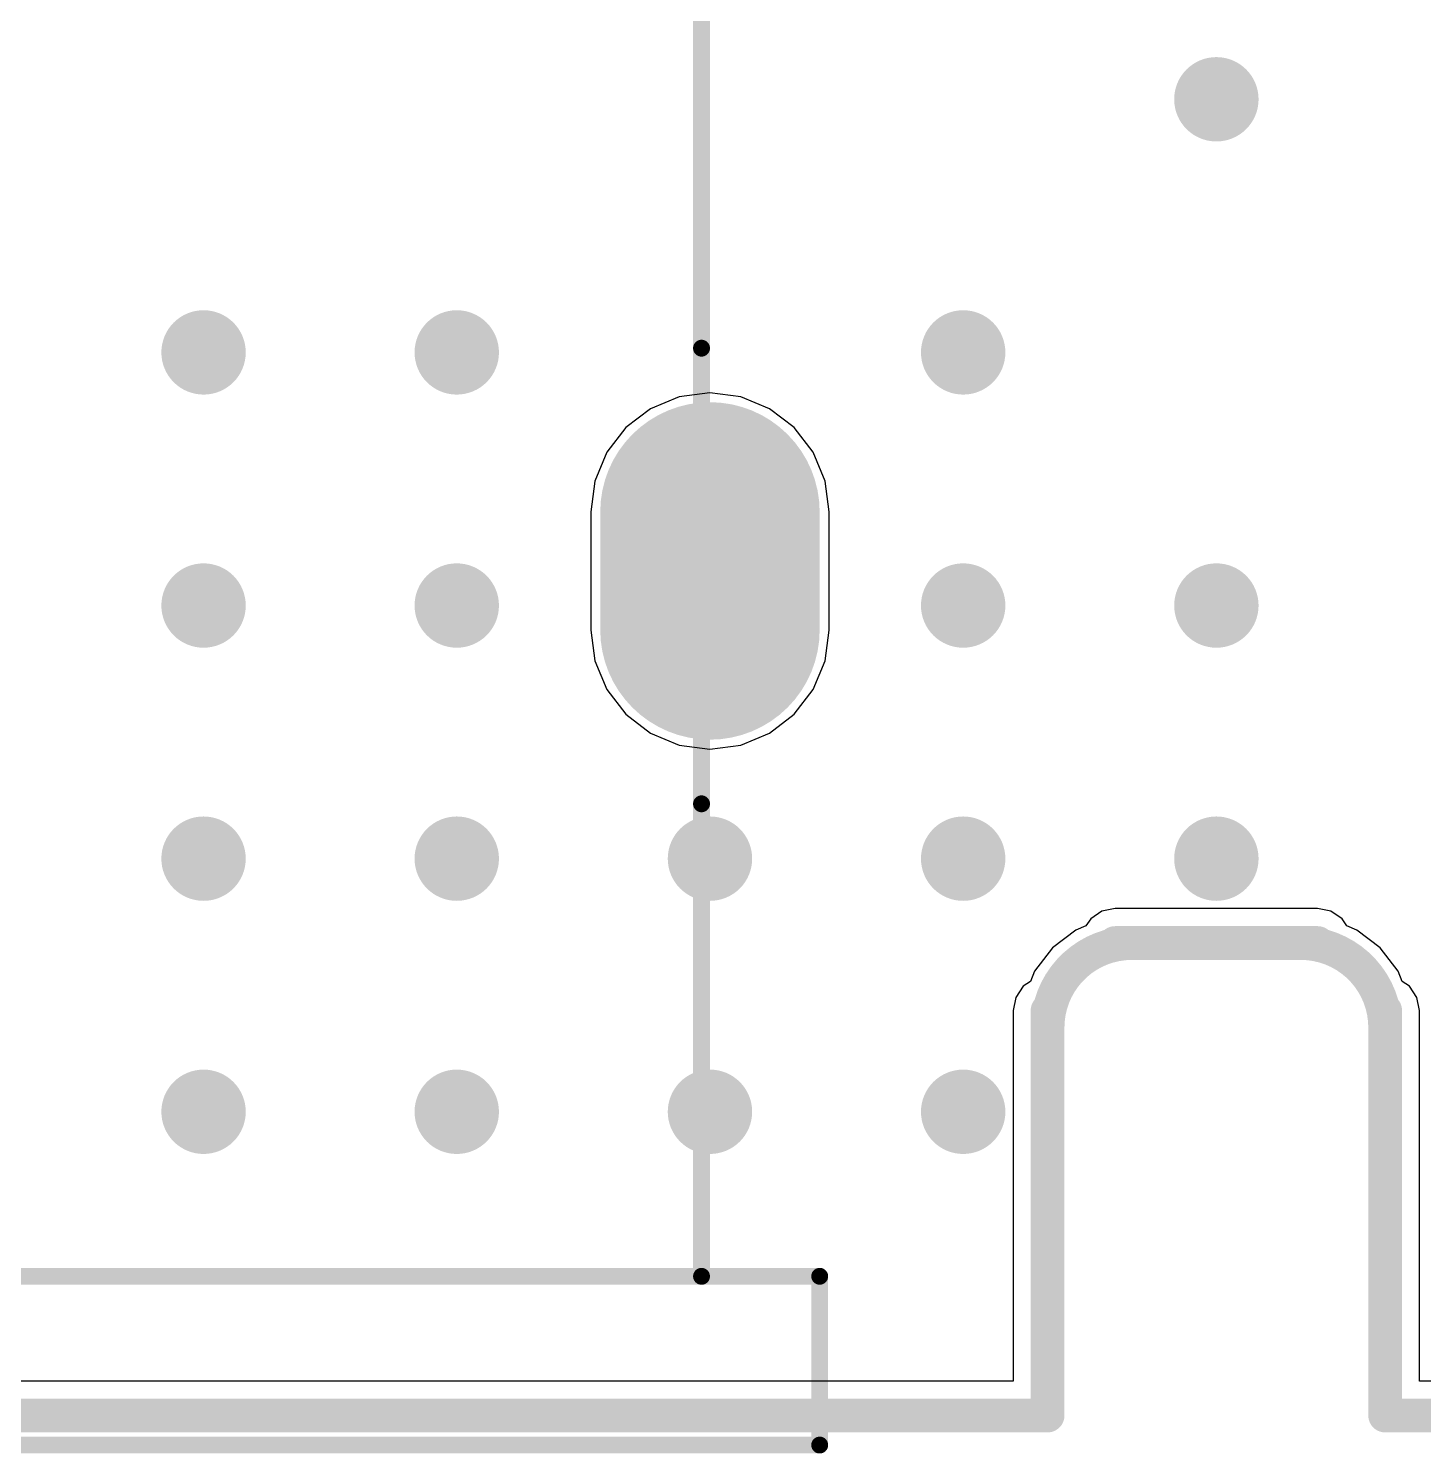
# Model space of a CAD drawing. Header units: millimetres. Extents: x 15 to 120, y 22 to 104.
# Drawn here: x 45.46 to 53.73, y 24.97 to 33.42 of the extents above; entities that cross this region are included whole.
import ezdxf

# ---------------------------------------------------------------- set-up
doc = ezdxf.new("R2010")
doc.units = ezdxf.units.MM
for name, color, linetype in [('BottomLayer', 5, 'Continuous'), ('BottomSolder', 6, 'Continuous'), ('KeepOutLayer', 6, 'Continuous'), ('Mechanical13', 56, 'Continuous'), ('Mechanical15', 56, 'Continuous'), ('MultiLayer', 9, 'Continuous'), ('TopLayer', 1, 'Continuous'), ('TopOverlay', 2, 'Continuous'), ('TopSolder', 216, 'Continuous')]:
    doc.layers.add(name, color=color, linetype=linetype)

msp = doc.modelspace()

# ---------------------------------------------------------------- linework, layer by layer
at = {"layer": 'BottomLayer'}
for p, q in [((49.5, 31.261), (49.3173, 31.237)), ((49.6827, 31.237), (49.5, 31.261)), ((49.147, 31.1664), (49.0008, 31.0542)), ((49.3173, 31.237), (49.147, 31.1664)), ((49.853, 31.1664), (49.6827, 31.237)), ((49.9992, 31.0542), (49.853, 31.1664)), ((49.0008, 31.0542), (48.8886, 30.908)), ((50.1114, 30.908), (49.9992, 31.0542)), ((48.8886, 30.908), (48.818, 30.7377)), ((50.182, 30.7377), (50.1114, 30.908)), ((48.818, 30.7377), (48.794, 30.555)), ((50.206, 30.555), (50.182, 30.7377)), ((48.794, 30.555), (48.794, 29.855)), ((50.206, 29.855), (50.206, 30.555)), ((48.794, 29.855), (48.818, 29.6723)), ((50.182, 29.6723), (50.206, 29.855)), ((48.818, 29.6723), (48.8886, 29.502)), ((50.1114, 29.502), (50.182, 29.6723)), ((48.8886, 29.502), (49.0008, 29.3558)), ((49.9992, 29.3558), (50.1114, 29.502)), ((49.0008, 29.3558), (49.147, 29.2436)), ((49.853, 29.2436), (49.9992, 29.3558)), ((49.147, 29.2436), (49.3173, 29.173)), ((49.6827, 29.173), (49.853, 29.2436)), ((49.3173, 29.173), (49.5, 29.149)), ((49.5, 29.149), (49.6827, 29.173)), ((51.7558, 28.1442), (51.7272, 28.1014)), ((51.822, 28.1884), (51.7558, 28.1442)), ((51.9, 28.2039), (51.822, 28.1884)), ((53.1, 28.2039), (51.9, 28.2039)), ((53.178, 28.1884), (53.1, 28.2039)), ((53.2442, 28.1442), (53.178, 28.1884)), ((53.2728, 28.1014), (53.2442, 28.1442)), ((51.6672, 28.0765), (51.5293, 27.9707)), ((51.7272, 28.1014), (51.6672, 28.0765)), ((53.3328, 28.0765), (53.2728, 28.1014)), ((53.4707, 27.9707), (53.3328, 28.0765)), ((51.5293, 27.9707), (51.4235, 27.8328)), ((53.5765, 27.8328), (53.4707, 27.9707)), ((51.4235, 27.8328), (51.3986, 27.7728)), ((53.6014, 27.7728), (53.5765, 27.8328)), ((51.3558, 27.7442), (51.3116, 27.678)), ((51.3986, 27.7728), (51.3558, 27.7442)), ((53.6442, 27.7442), (53.6014, 27.7728)), ((53.6884, 27.678), (53.6442, 27.7442)), ((51.3116, 27.678), (51.2961, 27.6)), ((53.7039, 27.6), (53.6884, 27.678)), ((51.2961, 27.6), (51.2961, 25.4039)), ((53.7039, 25.4039), (53.7039, 27.6)), ((51.2961, 25.4039), (28, 25.4039)), ((70.2961, 25.4039), (53.7039, 25.4039))]:
    msp.add_line(p, q, dxfattribs=at)
for points, const_width in [([(52.375, 33, 1), (52.625, 33, 1)], 0.25), ([(46.375, 31.5, 1), (46.625, 31.5, 1)], 0.25), ([(47.875, 31.5, 1), (48.125, 31.5, 1)], 0.25), ([(50.875, 31.5, 1), (51.125, 31.5, 1)], 0.25), ([(49.2, 30.555, 1), (49.8, 30.555, 1)], 0.6), ([(49.2, 30.555, 1), (49.8, 30.555, 1)], 0.6), ([(49.2, 29.855, 1), (49.8, 29.855, 1)], 0.6), ([(49.2, 29.855, 1), (49.8, 29.855, 1)], 0.6), ([(46.375, 30, 1), (46.625, 30, 1)], 0.25), ([(47.875, 30, 1), (48.125, 30, 1)], 0.25), ([(50.875, 30, 1), (51.125, 30, 1)], 0.25), ([(52.375, 30, 1), (52.625, 30, 1)], 0.25), ([(46.375, 28.5, 1), (46.625, 28.5, 1)], 0.25), ([(47.875, 28.5, 1), (48.125, 28.5, 1)], 0.25), ([(49.375, 28.5, 1), (49.625, 28.5, 1)], 0.25), ([(50.875, 28.5, 1), (51.125, 28.5, 1)], 0.25), ([(52.375, 28.5, 1), (52.625, 28.5, 1)], 0.25), ([(46.375, 27, 1), (46.625, 27, 1)], 0.25), ([(47.875, 27, 1), (48.125, 27, 1)], 0.25), ([(49.375, 27, 1), (49.625, 27, 1)], 0.25), ([(50.875, 27, 1), (51.125, 27, 1)], 0.25)]:
    msp.add_lwpolyline(points, format="xyb", close=True, dxfattribs=dict(at, const_width=const_width))
for points in [[(49.5, 31.155), (49.5, 31.155), (49.5, 29.255)], [(50.1, 30.555), (48.9, 30.555), (50.1, 29.855), (48.9, 29.855)]]:
    msp.add_solid(points, dxfattribs=at)
at = {"layer": 'BottomSolder', "const_width": 0.65}
for points in [[(49.175, 30.555, 1), (49.825, 30.555, 1)], [(49.175, 30.555, 1), (49.825, 30.555, 1)], [(49.175, 30.555, 1), (49.825, 30.555, 1)], [(49.175, 30.555, 1), (49.825, 30.555, 1)], [(49.175, 29.855, 1), (49.825, 29.855, 1)], [(49.175, 29.855, 1), (49.825, 29.855, 1)], [(49.175, 29.855, 1), (49.825, 29.855, 1)], [(49.175, 29.855, 1), (49.825, 29.855, 1)]]:
    msp.add_lwpolyline(points, format="xyb", close=True, dxfattribs=at)
at = {"layer": 'BottomSolder'}
for points in [[(49.5, 31.205), (49.5, 31.205), (49.5, 29.205)], [(49.5, 31.205), (49.5, 31.205), (49.5, 29.205)], [(50.15, 30.555), (48.85, 30.555), (50.15, 29.855), (48.85, 29.855)], [(50.15, 30.555), (48.85, 30.555), (50.15, 29.855), (48.85, 29.855)]]:
    msp.add_solid(points, dxfattribs=at)
at = {"layer": 'KeepOutLayer', "const_width": 0.2}
for points in [[(51.5, 27.5, -0.414214), (52, 28)], [(53, 28, -0.414214), (53.5, 27.5)]]:
    msp.add_lwpolyline(points, format="xyb", dxfattribs=at)
for points in [[(51.9, 28), (53.1, 28)], [(51.5, 25.2), (51.5, 27.6)], [(53.5, 25.2), (53.5, 27.6)], [(28, 25.2), (51.5, 25.2)], [(53.5, 25.2), (70.5, 25.2)]]:
    msp.add_lwpolyline(points, dxfattribs=at)
at = {"layer": 'KeepOutLayer', "const_width": 0.1}
for points in [[(51.85, 28, 1), (51.95, 28, 1)], [(51.95, 28, 1), (52.05, 28, 1)], [(52.95, 28, 1), (53.05, 28, 1)], [(53.05, 28, 1), (53.15, 28, 1)], [(51.45, 27.6, 1), (51.55, 27.6, 1)], [(53.45, 27.6, 1), (53.55, 27.6, 1)], [(51.45, 27.5, 1), (51.55, 27.5, 1)], [(53.45, 27.5, 1), (53.55, 27.5, 1)], [(51.45, 25.2, 1), (51.55, 25.2, 1)], [(51.45, 25.2, 1), (51.55, 25.2, 1)], [(53.45, 25.2, 1), (53.55, 25.2, 1)], [(53.45, 25.2, 1), (53.55, 25.2, 1)]]:
    msp.add_lwpolyline(points, format="xyb", close=True, dxfattribs=at)
at = {"layer": 'Mechanical13', "const_width": 0.1}
for points in [[(49.45, 26.025), (49.45, 39.425)], [(33, 26.025), (49.45, 26.025)]]:
    msp.add_lwpolyline(points, dxfattribs=at)
at = {"layer": 'Mechanical13', "const_width": 0.05}
msp.add_lwpolyline([(49.425, 26.025, 1), (49.475, 26.025, 1)], format="xyb", close=True, dxfattribs=at)
msp.add_lwpolyline([(49.425, 26.025, 1), (49.475, 26.025, 1)], format="xyb", close=True, dxfattribs=at)
at = {"layer": 'Mechanical15', "const_width": 0.05}
for points in [[(49.45, 26.025), (49.45, 39.425)], [(33, 26.025), (49.45, 26.025)]]:
    msp.add_lwpolyline(points, dxfattribs=at)
at = {"layer": 'Mechanical15', "const_width": 0.025}
msp.add_lwpolyline([(49.4375, 26.025, 1), (49.4625, 26.025, 1)], format="xyb", close=True, dxfattribs=at)
msp.add_lwpolyline([(49.4375, 26.025, 1), (49.4625, 26.025, 1)], format="xyb", close=True, dxfattribs=at)
at = {"layer": 'MultiLayer', "const_width": 0.25}
for points in [[(52.375, 33, 1), (52.625, 33, 1)], [(46.375, 31.5, 1), (46.625, 31.5, 1)], [(47.875, 31.5, 1), (48.125, 31.5, 1)], [(50.875, 31.5, 1), (51.125, 31.5, 1)], [(46.375, 30, 1), (46.625, 30, 1)], [(47.875, 30, 1), (48.125, 30, 1)], [(50.875, 30, 1), (51.125, 30, 1)], [(52.375, 30, 1), (52.625, 30, 1)], [(46.375, 28.5, 1), (46.625, 28.5, 1)], [(47.875, 28.5, 1), (48.125, 28.5, 1)], [(49.375, 28.5, 1), (49.625, 28.5, 1)], [(50.875, 28.5, 1), (51.125, 28.5, 1)], [(52.375, 28.5, 1), (52.625, 28.5, 1)], [(46.375, 27, 1), (46.625, 27, 1)], [(47.875, 27, 1), (48.125, 27, 1)], [(49.375, 27, 1), (49.625, 27, 1)], [(50.875, 27, 1), (51.125, 27, 1)]]:
    msp.add_lwpolyline(points, format="xyb", close=True, dxfattribs=at)
at = {"layer": 'TopLayer'}
for p, q in [((49.5, 31.261), (49.3173, 31.237)), ((49.6827, 31.237), (49.5, 31.261)), ((49.147, 31.1664), (49.0008, 31.0542)), ((49.3173, 31.237), (49.147, 31.1664)), ((49.853, 31.1664), (49.6827, 31.237)), ((49.9992, 31.0542), (49.853, 31.1664)), ((49.0008, 31.0542), (48.8886, 30.908)), ((50.1114, 30.908), (49.9992, 31.0542)), ((48.8886, 30.908), (48.818, 30.7377)), ((50.182, 30.7377), (50.1114, 30.908)), ((48.818, 30.7377), (48.794, 30.555)), ((50.206, 30.555), (50.182, 30.7377)), ((48.794, 30.555), (48.794, 29.855)), ((50.206, 29.855), (50.206, 30.555)), ((48.794, 29.855), (48.818, 29.6723)), ((50.182, 29.6723), (50.206, 29.855)), ((48.818, 29.6723), (48.8886, 29.502)), ((50.1114, 29.502), (50.182, 29.6723)), ((48.8886, 29.502), (49.0008, 29.3558)), ((49.9992, 29.3558), (50.1114, 29.502)), ((49.0008, 29.3558), (49.147, 29.2436)), ((49.853, 29.2436), (49.9992, 29.3558)), ((49.147, 29.2436), (49.3173, 29.173)), ((49.6827, 29.173), (49.853, 29.2436)), ((49.3173, 29.173), (49.5, 29.149)), ((49.5, 29.149), (49.6827, 29.173)), ((51.7558, 28.1442), (51.7272, 28.1014)), ((51.822, 28.1884), (51.7558, 28.1442)), ((51.9, 28.2039), (51.822, 28.1884)), ((53.1, 28.2039), (51.9, 28.2039)), ((53.178, 28.1884), (53.1, 28.2039)), ((53.2442, 28.1442), (53.178, 28.1884)), ((53.2728, 28.1014), (53.2442, 28.1442)), ((51.6672, 28.0765), (51.5293, 27.9707)), ((51.7272, 28.1014), (51.6672, 28.0765)), ((53.3328, 28.0765), (53.2728, 28.1014)), ((53.4707, 27.9707), (53.3328, 28.0765)), ((51.5293, 27.9707), (51.4235, 27.8328)), ((53.5765, 27.8328), (53.4707, 27.9707)), ((51.4235, 27.8328), (51.3986, 27.7728)), ((53.6014, 27.7728), (53.5765, 27.8328)), ((51.3558, 27.7442), (51.3116, 27.678)), ((51.3986, 27.7728), (51.3558, 27.7442)), ((53.6442, 27.7442), (53.6014, 27.7728)), ((53.6884, 27.678), (53.6442, 27.7442)), ((51.3116, 27.678), (51.2961, 27.6)), ((53.7039, 27.6), (53.6884, 27.678)), ((51.2961, 27.6), (51.2961, 25.4039)), ((53.7039, 25.4039), (53.7039, 27.6)), ((51.2961, 25.4039), (28, 25.4039)), ((70.2961, 25.4039), (53.7039, 25.4039))]:
    msp.add_line(p, q, dxfattribs=at)
for points, const_width in [([(52.375, 33, 1), (52.625, 33, 1)], 0.25), ([(46.375, 31.5, 1), (46.625, 31.5, 1)], 0.25), ([(47.875, 31.5, 1), (48.125, 31.5, 1)], 0.25), ([(50.875, 31.5, 1), (51.125, 31.5, 1)], 0.25), ([(49.2, 30.555, 1), (49.8, 30.555, 1)], 0.6), ([(49.2, 30.555, 1), (49.8, 30.555, 1)], 0.6), ([(49.2, 29.855, 1), (49.8, 29.855, 1)], 0.6), ([(49.2, 29.855, 1), (49.8, 29.855, 1)], 0.6), ([(46.375, 30, 1), (46.625, 30, 1)], 0.25), ([(47.875, 30, 1), (48.125, 30, 1)], 0.25), ([(50.875, 30, 1), (51.125, 30, 1)], 0.25), ([(52.375, 30, 1), (52.625, 30, 1)], 0.25), ([(46.375, 28.5, 1), (46.625, 28.5, 1)], 0.25), ([(47.875, 28.5, 1), (48.125, 28.5, 1)], 0.25), ([(49.375, 28.5, 1), (49.625, 28.5, 1)], 0.25), ([(50.875, 28.5, 1), (51.125, 28.5, 1)], 0.25), ([(52.375, 28.5, 1), (52.625, 28.5, 1)], 0.25), ([(46.375, 27, 1), (46.625, 27, 1)], 0.25), ([(47.875, 27, 1), (48.125, 27, 1)], 0.25), ([(49.375, 27, 1), (49.625, 27, 1)], 0.25), ([(50.875, 27, 1), (51.125, 27, 1)], 0.25)]:
    msp.add_lwpolyline(points, format="xyb", close=True, dxfattribs=dict(at, const_width=const_width))
for points in [[(49.5, 31.155), (49.5, 31.155), (49.5, 29.255)], [(50.1, 30.555), (48.9, 30.555), (50.1, 29.855), (48.9, 29.855)]]:
    msp.add_solid(points, dxfattribs=at)
at = {"layer": 'TopOverlay', "const_width": 0.1}
for points in [[(49.45, 31.525), (49.45, 35.625)], [(49.45, 26.025), (49.45, 28.825)], [(49.45, 26.025), (50.15, 26.025)], [(50.15, 25.025), (50.15, 26.025)], [(32.35, 25.025), (50.15, 25.025)]]:
    msp.add_lwpolyline(points, dxfattribs=at)
at = {"layer": 'TopOverlay', "const_width": 0.05}
for points in [[(49.425, 31.525, 1), (49.475, 31.525, 1)], [(49.425, 28.825, 1), (49.475, 28.825, 1)], [(49.425, 26.025, 1), (49.475, 26.025, 1)], [(49.425, 26.025, 1), (49.475, 26.025, 1)], [(50.125, 26.025, 1), (50.175, 26.025, 1)], [(50.125, 26.025, 1), (50.175, 26.025, 1)], [(50.125, 25.025, 1), (50.175, 25.025, 1)], [(50.125, 25.025, 1), (50.175, 25.025, 1)]]:
    msp.add_lwpolyline(points, format="xyb", close=True, dxfattribs=at)
at = {"layer": 'TopSolder', "const_width": 0.65}
for points in [[(49.175, 30.555, 1), (49.825, 30.555, 1)], [(49.175, 30.555, 1), (49.825, 30.555, 1)], [(49.175, 30.555, 1), (49.825, 30.555, 1)], [(49.175, 30.555, 1), (49.825, 30.555, 1)], [(49.175, 29.855, 1), (49.825, 29.855, 1)], [(49.175, 29.855, 1), (49.825, 29.855, 1)], [(49.175, 29.855, 1), (49.825, 29.855, 1)], [(49.175, 29.855, 1), (49.825, 29.855, 1)]]:
    msp.add_lwpolyline(points, format="xyb", close=True, dxfattribs=at)
at = {"layer": 'TopSolder'}
for points in [[(49.5, 31.205), (49.5, 31.205), (49.5, 29.205)], [(49.5, 31.205), (49.5, 31.205), (49.5, 29.205)], [(50.15, 30.555), (48.85, 30.555), (50.15, 29.855), (48.85, 29.855)], [(50.15, 30.555), (48.85, 30.555), (50.15, 29.855), (48.85, 29.855)]]:
    msp.add_solid(points, dxfattribs=at)

doc.saveas('drawing.dxf')
